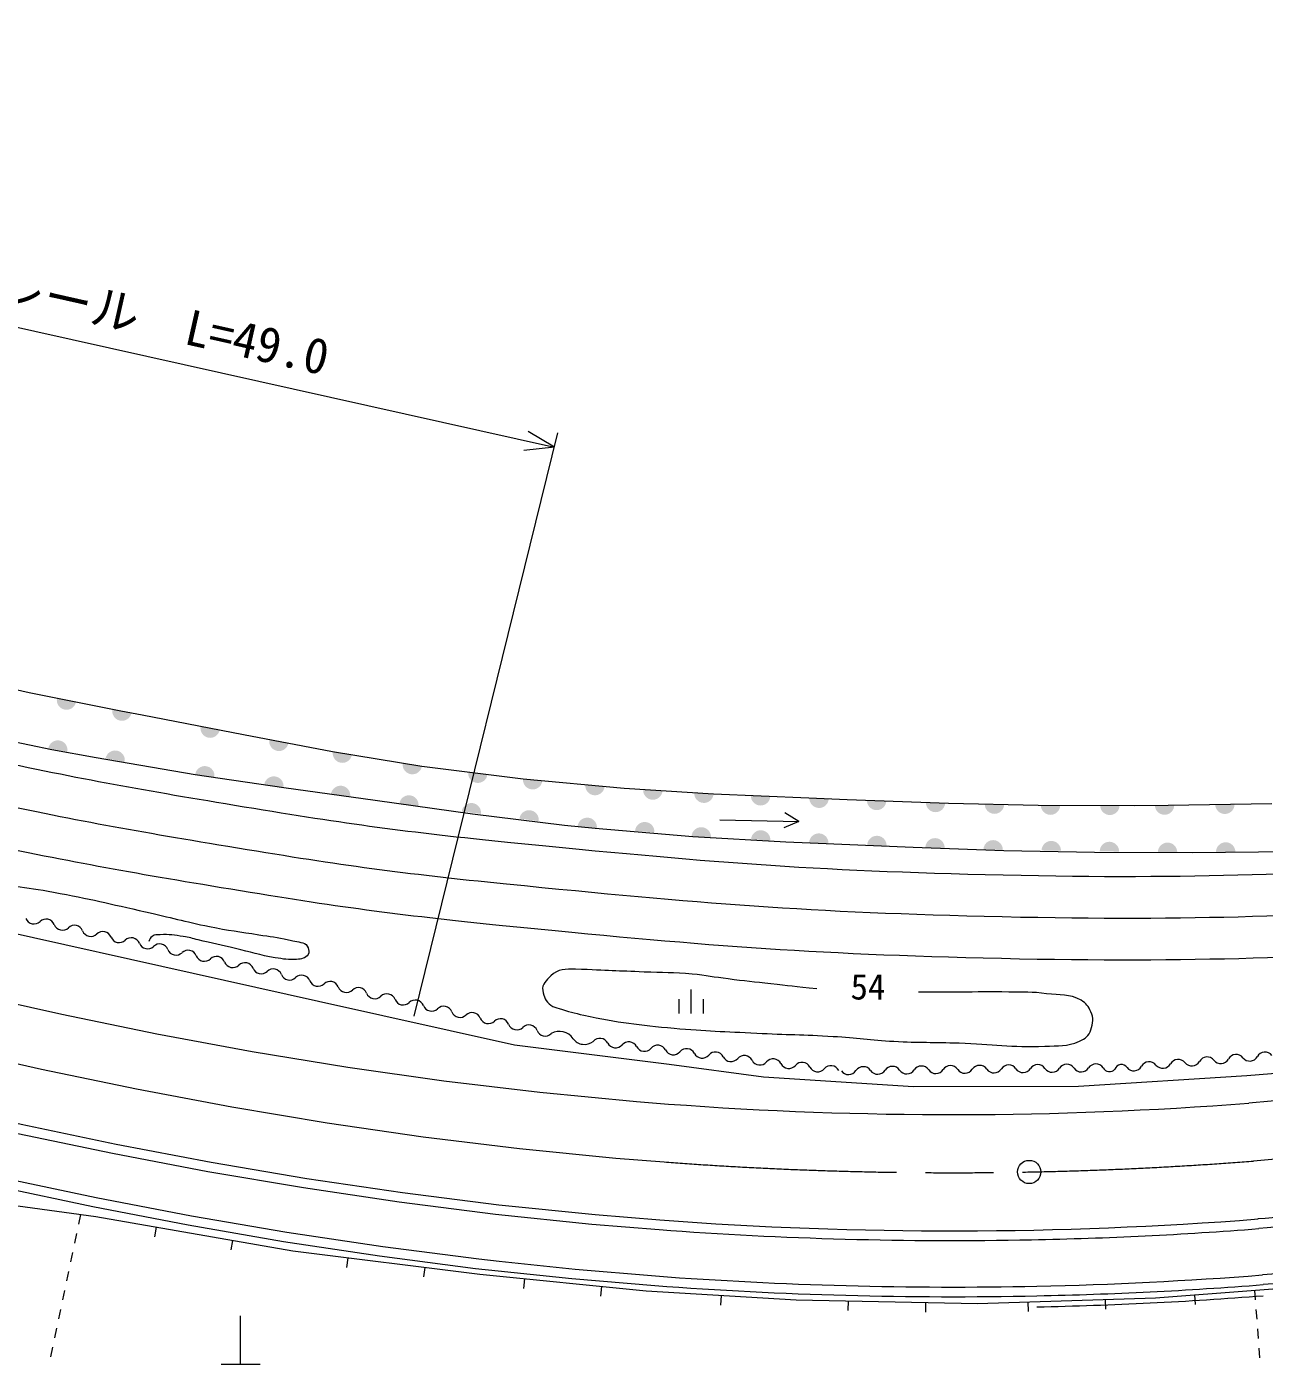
# Model space of a CAD drawing. Units: millimetres, scale not verified. Extents: x -1410926 to 2976274, y -4077725 to 380000.
# Drawn here: x 209128 to 272966, y 248573 to 317662 of the extents above; entities that cross this region are included whole.
import ezdxf
from ezdxf.enums import TextEntityAlignment as Align

# ---------------------------------------------------------------- set-up
doc = ezdxf.new("R2010")
doc.units = ezdxf.units.MM
doc.header["$LTSCALE"] = 1000
doc.linetypes.add('CHAIN', pattern=[18.5, 12, -1.5, 3.5, -1.5])
for name, color, linetype, lineweight in [('M-BGD', 7, 'Continuous', 13), ('M-BMK', 2, 'CHAIN', 13), ('M-STR-HTXT', 7, 'Continuous', 13), ('M-STR-STRC', 7, 'Continuous', 13)]:
    doc.layers.add(name, color=color, linetype=linetype, lineweight=lineweight)
doc.styles.add('ＭＳ ゴシック', font='')
doc.styles.get('ＭＳ ゴシック').set_extended_font_data('MS Gothic')

msp = doc.modelspace()

# ---------------------------------------------------------------- hatches: boundary and pattern name
at = {"layer": 'M-BGD'}
for points in [[(210688, 283004, 0.41421), (211080, 282416, 0.41421), (211668, 282808)], [(213548, 282433, 0.41421), (213941, 281846, 0.41421), (214528, 282239)], [(218097, 281553, 1), (219079, 281362)], [(211223, 280241, 0.41421), (210818, 280820, 0.41421), (210239, 280415)], [(221644, 280870, 0.41421), (222042, 280285, 0.41421), (222626, 280683)], [(214178, 279718, 1), (213193, 279892)], [(224916, 280248, 1), (225903, 280086)], [(218808, 278926, 1), (217818, 279073)], [(228525, 279656, 1), (229512, 279494)], [(231902, 279193, 0.41421), (232336, 278635, 0.41421), (232894, 279068)], [(222368, 278396, 0.41421), (221948, 278965, 0.41421), (221379, 278544)], [(225812, 277917, 1), (224822, 278055)], [(234729, 278838, 1), (235725, 278745)], [(237943, 278539, 1), (238939, 278447)], [(229337, 277423, 0.41421), (228911, 277988, 0.41421), (228347, 277563)], [(240926, 278292, 1), (241924, 278231)], [(243561, 278129, 1), (244559, 278067)], [(246485, 277986, 1), (247485, 277943)], [(249500, 277858, 0.41421), (249980, 277338, 0.41421), (250500, 277818)], [(252473, 277743, 0.41421), (252954, 277225, 0.41421), (253472, 277707)], [(232559, 277032, 0.41421), (232125, 277590, 0.41421), (231567, 277155)], [(235537, 276661, 0.41421), (235102, 277219, 0.41421), (234544, 276785)], [(255511, 277643, 1), (256510, 277595)], [(258549, 277546, 1), (259549, 277523)], [(261440, 277486, 0.41421), (261938, 276983, 0.41421), (262440, 277481)], [(264503, 277476, 0.41421), (265000, 276973, 0.41421), (265503, 277470)], [(267325, 277482, 0.41421), (267828, 276986, 0.41421), (268325, 277489)], [(270437, 277522, 0.41421), (270942, 277028, 0.41421), (271436, 277533)], [(238541, 276289, 1), (237546, 276389)], [(241506, 276080, 0.41421), (241043, 276614, 0.41421), (240509, 276151)], [(244423, 275816, 0.41421), (243953, 276345, 0.41421), (243425, 275876)], [(247491, 275652, 0.41421), (247028, 276186, 0.41421), (246493, 275723)], [(250487, 275505, 1), (249488, 275546)], [(253485, 275383, 1), (252485, 275424)], [(256482, 275261, 1), (255483, 275302)], [(259481, 275172, 1), (258481, 275187)], [(262480, 275129, 0.41421), (261987, 275637, 0.41421), (261480, 275144)], [(265480, 275087, 1), (264480, 275101)], [(268480, 275044, 1), (267480, 275058)], [(271479, 275077, 1), (270479, 275057)]]:
    msp.add_hatch(color=256, dxfattribs=at).paths.add_polyline_path(points)

# ---------------------------------------------------------------- linework, layer by layer
for p, q in [((248954, 276639), (248241, 277079)), ((244890, 276723), (248954, 276639)), ((248954, 276639), (248187, 276315)), ((242784, 266721), (242784, 267471)), ((243409, 266721), (243409, 267971)), ((244034, 266721), (244034, 267471)), ((211908, 256350), (211805, 255860)), ((215800, 255702), (215714, 255209)), ((211701, 255371), (211598, 254882)), ((219741, 255018), (219655, 254525)), ((211495, 254393), (211391, 253904)), ((225691, 254122), (225629, 253626)), ((229660, 253625), (229598, 253129)), ((211288, 253415), (211184, 252925)), ((234797, 253038), (234747, 252541)), ((211081, 252436), (210977, 251947)), ((238777, 252638), (238727, 252140)), ((269369, 252204), (269407, 251706)), ((272463, 252442), (272501, 251944)), ((244944, 252173), (244914, 251674)), ((251497, 251890), (251487, 251390)), ((255496, 251814), (255487, 251314)), ((260765, 251844), (260781, 251344)), ((264763, 251969), (264779, 251469)), ((210874, 251458), (210770, 250969)), ((220160, 248623), (220160, 251123)), ((272540, 251445), (272578, 250947)), ((210667, 250480), (210563, 249990)), ((272616, 250448), (272655, 249950)), ((210460, 249501), (210356, 249012)), ((272693, 249451), (272731, 248953)), ((219160, 248623), (221160, 248623))]:
    msp.add_line(p, q, dxfattribs=at)
for points in [[(272071, 263504), (263390, 262968), (254866, 262949), (247138, 263439), (242267, 264098), (234296, 265089), (224183, 267341), (201382, 272444), (180807, 277156), (162674, 282740), (126453, 296442), (77365, 315264), (71472, 317662)], [(479293, 298895), (425256, 291164), (346584, 276901), (310333, 269460), (292619, 265997), (283208, 264752), (275683, 263801), (272071, 263504)], [(132511, 284827), (137199, 283088), (141889, 281355), (146583, 279631), (151282, 277923), (155989, 276236), (160704, 274574), (165431, 272944), (170170, 271349), (174923, 269796), (179690, 268290), (184474, 266836), (189275, 265439), (194094, 264105), (198931, 262840), (203787, 261649), (208662, 260538), (213556, 259512), (218467, 258577), (223397, 257739), (228342, 257004), (233302, 256376), (238276, 255862), (241748, 255575)], [(204332, 284421), (209246, 283292), (213982, 282347), (215086, 282137), (220305, 281124), (224898, 280251), (229512, 279494), (234729, 278838), (239947, 278353), (244559, 278067), (249473, 277859), (251454, 277781), (256687, 277589), (261307, 277483), (266251, 277472), (268003, 277488), (273352, 277563)], [(131675, 282577), (136364, 280840), (141054, 279107), (145748, 277385), (150448, 275678), (155155, 273991), (159871, 272330), (164597, 270699), (169336, 269105), (174088, 267551), (178856, 266043), (183639, 264587), (188439, 263187), (193257, 261850), (198093, 260581), (202948, 259385), (207821, 258267), (212713, 257234), (217623, 256291), (222551, 255443), (227495, 254697), (232454, 254057), (233502, 253946)], [(205801, 281318), (210416, 280361), (212715, 279936), (217818, 279073), (222390, 278394), (227109, 277737), (232120, 277034), (236861, 276458), (238455, 276298), (243483, 275871), (248289, 275595), (249546, 275538), (254857, 275309), (259526, 275144), (264214, 275050), (269274, 275033), (274374, 275093)], [(173550, 267202), (173915, 267083), (178682, 265575), (183465, 264118), (188265, 262718), (193082, 261380), (197918, 260110), (202773, 258913), (207646, 257794), (212538, 256760), (217448, 255815), (222375, 254965), (227318, 254216), (232277, 253574), (233449, 253449)], [(318867, 262965), (317537, 262692), (312636, 261701), (307731, 260733), (302818, 259802), (297897, 258919), (292965, 258097), (288022, 257347), (283066, 256683), (278098, 256116), (273120, 255659), (272683, 255624)], [(318020, 260342), (313119, 259351), (308214, 258384), (303301, 257452), (298380, 256568), (293448, 255744), (288505, 254992), (283550, 254324), (278583, 253753), (273605, 253290), (272870, 253231)], [(207019, 257027), (212687, 256242), (222853, 254478), (232498, 253270), (241075, 252406), (248814, 251941), (258179, 251763), (267349, 252049), (277451, 252826)], [(292311, 255066), (288606, 254502), (283651, 253833), (278684, 253260), (273706, 252796), (272909, 252733)], [(233502, 253946), (237426, 253530), (241569, 253181)], [(233449, 253449), (237249, 253044), (241532, 252683)]]:
    msp.add_lwpolyline(points, dxfattribs=at)
msp.add_circle((260841, 258549), 600, dxfattribs=at)
for centre, radius, start, end in [((782674, -1884125), 2193600, 101.6122, 101.6122), ((209499, 271803), 452, 201.4766, 313.76654), ((210124, 271151), 452, 21.4766, 133.76654), ((210964, 271481), 452, 201.4766, 313.76654), ((211589, 270829), 452, 21.4766, 133.76654), ((212430, 271160), 452, 201.4766, 313.76654), ((213054, 270508), 452, 21.4766, 133.76654), ((213895, 270838), 452, 201.4766, 313.76654), ((214519, 270186), 452, 21.4766, 133.76654), ((215360, 270517), 452, 201.4766, 313.76654), ((215985, 269865), 452, 21.4766, 133.76654), ((216825, 270195), 452, 201.4766, 313.76654), ((217450, 269543), 452, 21.4766, 133.76654), ((218290, 269874), 452, 201.4766, 313.76654), ((218915, 269221), 452, 21.4766, 133.76654), ((219755, 269552), 452, 201.4766, 313.76654), ((220380, 268900), 452, 21.4766, 133.76654), ((221220, 269231), 452, 201.4766, 313.76654), ((221845, 268578), 452, 21.4766, 133.76654), ((222685, 268909), 452, 201.4766, 313.76654), ((223310, 268257), 452, 21.4766, 133.76654), ((224151, 268587), 452, 201.4766, 313.76654), ((224775, 267935), 452, 21.4766, 133.76654), ((225616, 268266), 452, 201.4766, 313.76654), ((226240, 267614), 452, 21.4766, 133.76654), ((227081, 267944), 452, 201.4766, 313.76654), ((227706, 267292), 452, 21.4766, 133.76654), ((228546, 267623), 452, 201.4766, 313.76654), ((229171, 266971), 452, 21.4766, 133.76654), ((230011, 267301), 452, 201.4766, 313.76654), ((230636, 266649), 452, 21.4766, 133.76654), ((231476, 266980), 452, 201.4766, 313.76654), ((232101, 266327), 452, 21.4766, 133.76654), ((232941, 266658), 452, 201.4766, 313.76654), ((233566, 266006), 452, 21.4766, 133.76654), ((234407, 266337), 452, 201.4766, 313.76654), ((235031, 265684), 452, 21.4766, 133.76654), ((235872, 266015), 452, 201.4766, 313.76654), ((236610, 264957), 847, 33.75568, 120.2186), ((237902, 265861), 730, 216.44823, 308.23475), ((238697, 264994), 452, 27.09379, 139.38374), ((239501, 265405), 452, 207.09379, 319.38374), ((240186, 264817), 452, 27.09379, 139.38374), ((240990, 265229), 452, 207.09379, 319.38374), ((241676, 264641), 452, 27.09379, 139.38374), ((242480, 265052), 452, 207.09379, 319.38374), ((243165, 264464), 452, 27.09379, 139.38374), ((243969, 264875), 452, 207.09379, 319.38374), ((244655, 264287), 452, 27.09379, 139.38374), ((271515, 264161), 452, 38.65274, 150.94269), ((273009, 264286), 452, 38.65274, 150.94269), ((245459, 264699), 452, 207.09379, 319.38374), ((246145, 264111), 452, 27.09379, 139.38374), ((246949, 264522), 452, 207.09379, 319.38374), ((247634, 263934), 452, 27.09379, 139.38374), ((248438, 264346), 452, 207.09379, 319.38374), ((249124, 263758), 452, 27.09379, 139.38374), ((249928, 264169), 452, 207.09379, 319.38374), ((250613, 263581), 452, 27.09379, 139.38374), ((252284, 263532), 452, 34.52025, 146.8102), ((253784, 263549), 452, 34.52025, 146.8102), ((255284, 263566), 452, 34.52025, 146.8102), ((256784, 263584), 452, 34.52025, 146.8102), ((258284, 263601), 452, 34.52025, 146.8102), ((259784, 263619), 452, 34.52025, 146.8102), ((261284, 263636), 452, 34.52025, 146.8102), ((262783, 263653), 452, 34.52025, 146.8102), ((264283, 263671), 452, 34.52025, 146.8102), ((264985, 264101), 373, 207.82278, 318.22149), ((265597, 263749), 349, 33.37521, 162.76037), ((266241, 264223), 452, 218.65274, 330.94269), ((267030, 263784), 452, 38.65274, 150.94269), ((267736, 264349), 452, 218.65274, 330.94269), ((268525, 263910), 452, 38.65274, 150.94269), ((269230, 264474), 452, 218.65274, 330.94269), ((270020, 264035), 452, 38.65274, 150.94269), ((270725, 264599), 452, 218.65274, 330.94269), ((272220, 264725), 452, 218.65274, 330.94269), ((251528, 264026), 452, 214.52025, 326.8102), ((253028, 264043), 452, 214.52025, 326.8102), ((254528, 264061), 452, 214.52025, 326.8102), ((256028, 264078), 452, 214.52025, 326.8102), ((257528, 264096), 452, 214.52025, 326.8102), ((259028, 264113), 452, 214.52025, 326.8102), ((260528, 264130), 452, 214.52025, 326.8102), ((262028, 264148), 452, 214.52025, 326.8102), ((263528, 264165), 452, 214.52025, 326.8102), ((256890, 458510), 203500, 265.73291, 271.14502), ((256890, 458510), 203500, 271.14502, 274.45156), ((256890, 458510), 205900, 265.73291, 271.20872), ((256890, 458510), 205900, 271.20872, 274.45156), ((256890, 458510), 206400, 265.73291, 271.20872), ((256890, 458510), 206400, 271.20872, 274.45156), ((256890, 457938), 206400, 271.20872, 274.45156)]:
    msp.add_arc(centre, radius, start, end, dxfattribs=at)
for points, knots in [([(154632, 293644), (159635, 291671), (160954, 291152), (165047, 289666), (169254, 288138), (171619, 287300), (175884, 285942), (178975, 284957), (180723, 284457), (183844, 283573), (187865, 282433), (190125, 281822), (194173, 280780), (198951, 279551), (201628, 278858), (206450, 277818), (211713, 276682), (214686, 276159), (219998, 275280), (225396, 274386), (228438, 273965), (233883, 273420), (243842, 272422), (249446, 271952), (259452, 271729), (269539, 271505), (275200, 271801), (285276, 272326), (291305, 272639), (294692, 272788), (300685, 273513), (308216, 274424), (312439, 274959), (319904, 276310), (324282, 277101), (325734, 277370), (331079, 278513)], [0, 0, 0, 0, 1, 1, 1, 2, 2, 2, 3, 3, 3, 4, 4, 4, 5, 5, 5, 6, 6, 6, 7, 7, 7, 8, 8, 8, 9, 9, 9, 10, 10, 10, 11, 11, 11, 12, 12, 12, 12]), ([(153865, 291635), (158884, 289656), (160207, 289136), (164314, 287645), (168551, 286106), (170933, 285262), (175228, 283894), (178345, 282901), (180108, 282396), (183256, 281504), (187299, 280359), (189571, 279744), (193640, 278697), (198450, 277459), (201145, 276762), (206000, 275715), (211305, 274570), (214303, 274043), (219657, 273156), (225105, 272254), (228175, 271830), (233669, 271279), (243694, 270274), (249334, 269802), (259406, 269578), (269553, 269352), (275248, 269650), (285384, 270178), (291463, 270494), (294879, 270644), (300923, 271375), (308503, 272291), (312753, 272831), (320267, 274190), (324666, 274985), (326124, 275255), (331495, 276404)], [0, 0, 0, 0, 1, 1, 1, 2, 2, 2, 3, 3, 3, 4, 4, 4, 5, 5, 5, 6, 6, 6, 7, 7, 7, 8, 8, 8, 9, 9, 9, 10, 10, 10, 11, 11, 11, 12, 12, 12, 12]), ([(175461, 288335), (175808, 288223), (176167, 288108), (176541, 287989), (179605, 287014), (181337, 286518), (184431, 285641), (188431, 284508), (190680, 283899), (194706, 282863), (199451, 281642), (202111, 280954), (206901, 279921), (212121, 278795), (215070, 278275), (220339, 277403), (225688, 276518), (228702, 276101), (234097, 275560), (243991, 274569), (249557, 274102), (259498, 273881), (269525, 273658), (275153, 273952), (285169, 274474), (291146, 274785), (294505, 274932), (300447, 275651), (307929, 276556), (312125, 277088), (319541, 278429), (323898, 279217), (325343, 279484), (330663, 280623)], [0, 0, 0, 0, 1, 1, 1, 2, 2, 2, 3, 3, 3, 4, 4, 4, 5, 5, 5, 6, 6, 6, 7, 7, 7, 8, 8, 8, 9, 9, 9, 10, 10, 10, 11, 11, 11, 11]), ([(203318, 274092), (204927, 273844), (205330, 273782), (206620, 273585), (208141, 273352), (209001, 273267), (210515, 272992), (212379, 272654), (213408, 272388), (215256, 271977), (216548, 271689), (217262, 271483), (218558, 271215), (219543, 271012), (220106, 270958), (221098, 270793), (221694, 270694), (222035, 270679), (222622, 270539), (222755, 270507), (222801, 270499), (222961, 270454)], [0, 0, 0, 0, 1, 1, 1, 2, 2, 2, 3, 3, 3, 4, 4, 4, 5, 5, 5, 6, 6, 6, 7, 7, 7, 7]), ([(222961, 270454), (223232, 270409), (223557, 270400), (223638, 270116), (223675, 269989), (223708, 269890), (223639, 269777), (223506, 269563), (223297, 269544), (223047, 269523), (222617, 269487), (222371, 269539), (221946, 269608), (221131, 269741), (220692, 269899), (219888, 270085), (219138, 270259), (218718, 270356), (217968, 270530), (217670, 270599), (217509, 270672), (217204, 270707), (216743, 270761), (216482, 270823), (216018, 270792), (215850, 270781), (215725, 270815), (215595, 270707), (215504, 270631), (215468, 270566), (215426, 270453)], [0, 0, 0, 0, 1, 1, 1, 2, 2, 2, 3, 3, 3, 4, 4, 4, 5, 5, 5, 6, 6, 6, 7, 7, 7, 8, 8, 8, 9, 9, 9, 10, 10, 10, 10]), ([(237440, 269017), (236924, 269003), (236533, 269041), (236170, 268678), (235929, 268437), (235698, 268253), (235747, 267916), (235796, 267579), (235898, 267358), (236170, 267154), (236312, 267047), (236424, 267042), (236593, 266985), (237079, 266821), (237361, 266755), (237863, 266646), (239659, 266256), (240690, 266139), (242520, 265970), (244181, 265816), (245117, 265803), (246783, 265716), (248325, 265636), (249192, 265643), (250733, 265548), (251958, 265472), (252640, 265360), (253865, 265294), (255174, 265224), (255910, 265250), (257221, 265210), (258948, 265157), (259915, 264969), (261641, 265041), (262348, 265071), (262784, 265015), (263433, 265296), (263733, 265425), (263930, 265575), (264025, 265888), (264131, 266236), (264179, 266490), (264025, 266820), (263896, 267096), (263782, 267262), (263517, 267412), (262901, 267759), (262439, 267654), (261739, 267750), (260985, 267854), (260553, 267819), (259792, 267835), (258788, 267856), (258225, 267835), (257221, 267835), (256406, 267835), (256152, 267835), (255135, 267835)], [0, 0, 0, 0, 1, 1, 1, 2, 2, 2, 3, 3, 3, 4, 4, 4, 5, 5, 5, 6, 6, 6, 7, 7, 7, 8, 8, 8, 9, 9, 9, 10, 10, 10, 11, 11, 11, 12, 12, 12, 13, 13, 13, 14, 14, 14, 15, 15, 15, 16, 16, 16, 17, 17, 17, 18, 18, 18, 19, 19, 19, 19]), ([(249886, 268003), (248733, 268123), (248440, 268153), (247515, 268256), (246655, 268352), (246172, 268403), (245314, 268510), (244585, 268601), (244182, 268697), (243451, 268764), (242486, 268852), (241941, 268828), (240974, 268868), (239593, 268926), (239162, 268945), (237440, 269017)], [0, 0, 0, 0, 1, 1, 1, 2, 2, 2, 3, 3, 3, 4, 4, 4, 5, 5, 5, 5])]:
    msp.add_open_spline(points, degree=3, knots=knots, dxfattribs=at)
at = {"layer": 'M-BMK'}
for points in [[(133730, 288108), (138418, 286367), (143107, 284632), (147800, 282907), (152499, 281198), (157205, 279509), (161920, 277847), (166647, 276216), (171386, 274622), (176139, 273071), (180908, 271567), (185692, 270115), (190495, 268723), (195315, 267395), (200154, 266136), (205012, 264953), (209889, 263851), (214785, 262836), (219699, 261914), (224630, 261090), (229578, 260370), (234541, 259760), (239516, 259267), (242008, 259065)], [(321731, 267124), (316833, 266120), (311932, 265128), (307027, 264160), (302114, 263229), (297193, 262347), (292260, 261527), (287316, 260781), (282360, 260122), (277392, 259562), (272412, 259114)]]:
    msp.add_lwpolyline(points, dxfattribs=at)
msp.add_arc((256890, 458510), 200000, 265.73291, 274.45156, dxfattribs=at)
at = {"layer": 'M-STR-HTXT'}
for p, q in [((190190, 306264), (236345, 295957)), ((229108, 266591), (236528, 296699)), ((236345, 295957), (234990, 296772)), ((236345, 295957), (234773, 295796))]:
    msp.add_line(p, q, dxfattribs=at)
at = {"layer": 'M-STR-STRC'}
for points in [[(134775, 290920), (139462, 289178), (144150, 287441), (148843, 285714), (153541, 284004), (158247, 282315), (162963, 280652), (167689, 279021), (172429, 277428), (177182, 275877), (181951, 274375), (186737, 272927), (191540, 271538), (196361, 270215), (201202, 268962), (206062, 267785), (210940, 266692), (215838, 265686), (220754, 264774), (225688, 263963), (230638, 263257), (235602, 262664), (240579, 262188), (242231, 262057)], [(132685, 285295), (137373, 283557), (142063, 281823), (146757, 280099), (151456, 278391), (156162, 276704), (160878, 275042), (165605, 273411), (170344, 271817), (175096, 270264), (179864, 268758), (184648, 267304), (189449, 265908), (194268, 264575), (199106, 263311), (203962, 262121), (208837, 261011), (213731, 259987), (218643, 259054), (223573, 258218), (228519, 257484), (233479, 256859), (238453, 256348), (241785, 256073)], [(321127, 270063), (316229, 269058), (311329, 268065), (306423, 267097), (301510, 266167), (296589, 265286), (291656, 264468), (286712, 263725), (281755, 263070), (276786, 262516), (272179, 262105)], [(322335, 264186), (317436, 263182), (312536, 262190), (307630, 261223), (302718, 260292), (297796, 259409), (292864, 258587), (287921, 257838), (282965, 257174), (277997, 256608), (273018, 256152), (272645, 256123)]]:
    msp.add_lwpolyline(points, dxfattribs=at)
for radius in [197000, 203000]:
    msp.add_arc((256890, 458510), radius, 265.73291, 274.45156, dxfattribs=at)

# ---------------------------------------------------------------- texts
at = {"layer": 'M-BGD', "style": 'ＭＳ ゴシック'}
msp.add_text('54', height=1320, dxfattribs=at).set_placement((251626, 267055), align=Align.BOTTOM_LEFT)
at = {"layer": 'M-STR-HTXT', "style": 'ＭＳ ゴシック'}
msp.add_text('ガードレール\u3000L=49.0', height=1833, rotation=347.317, dxfattribs=at).set_placement((212162, 301870), align=Align.BOTTOM_CENTER)

doc.saveas('drawing.dxf')
